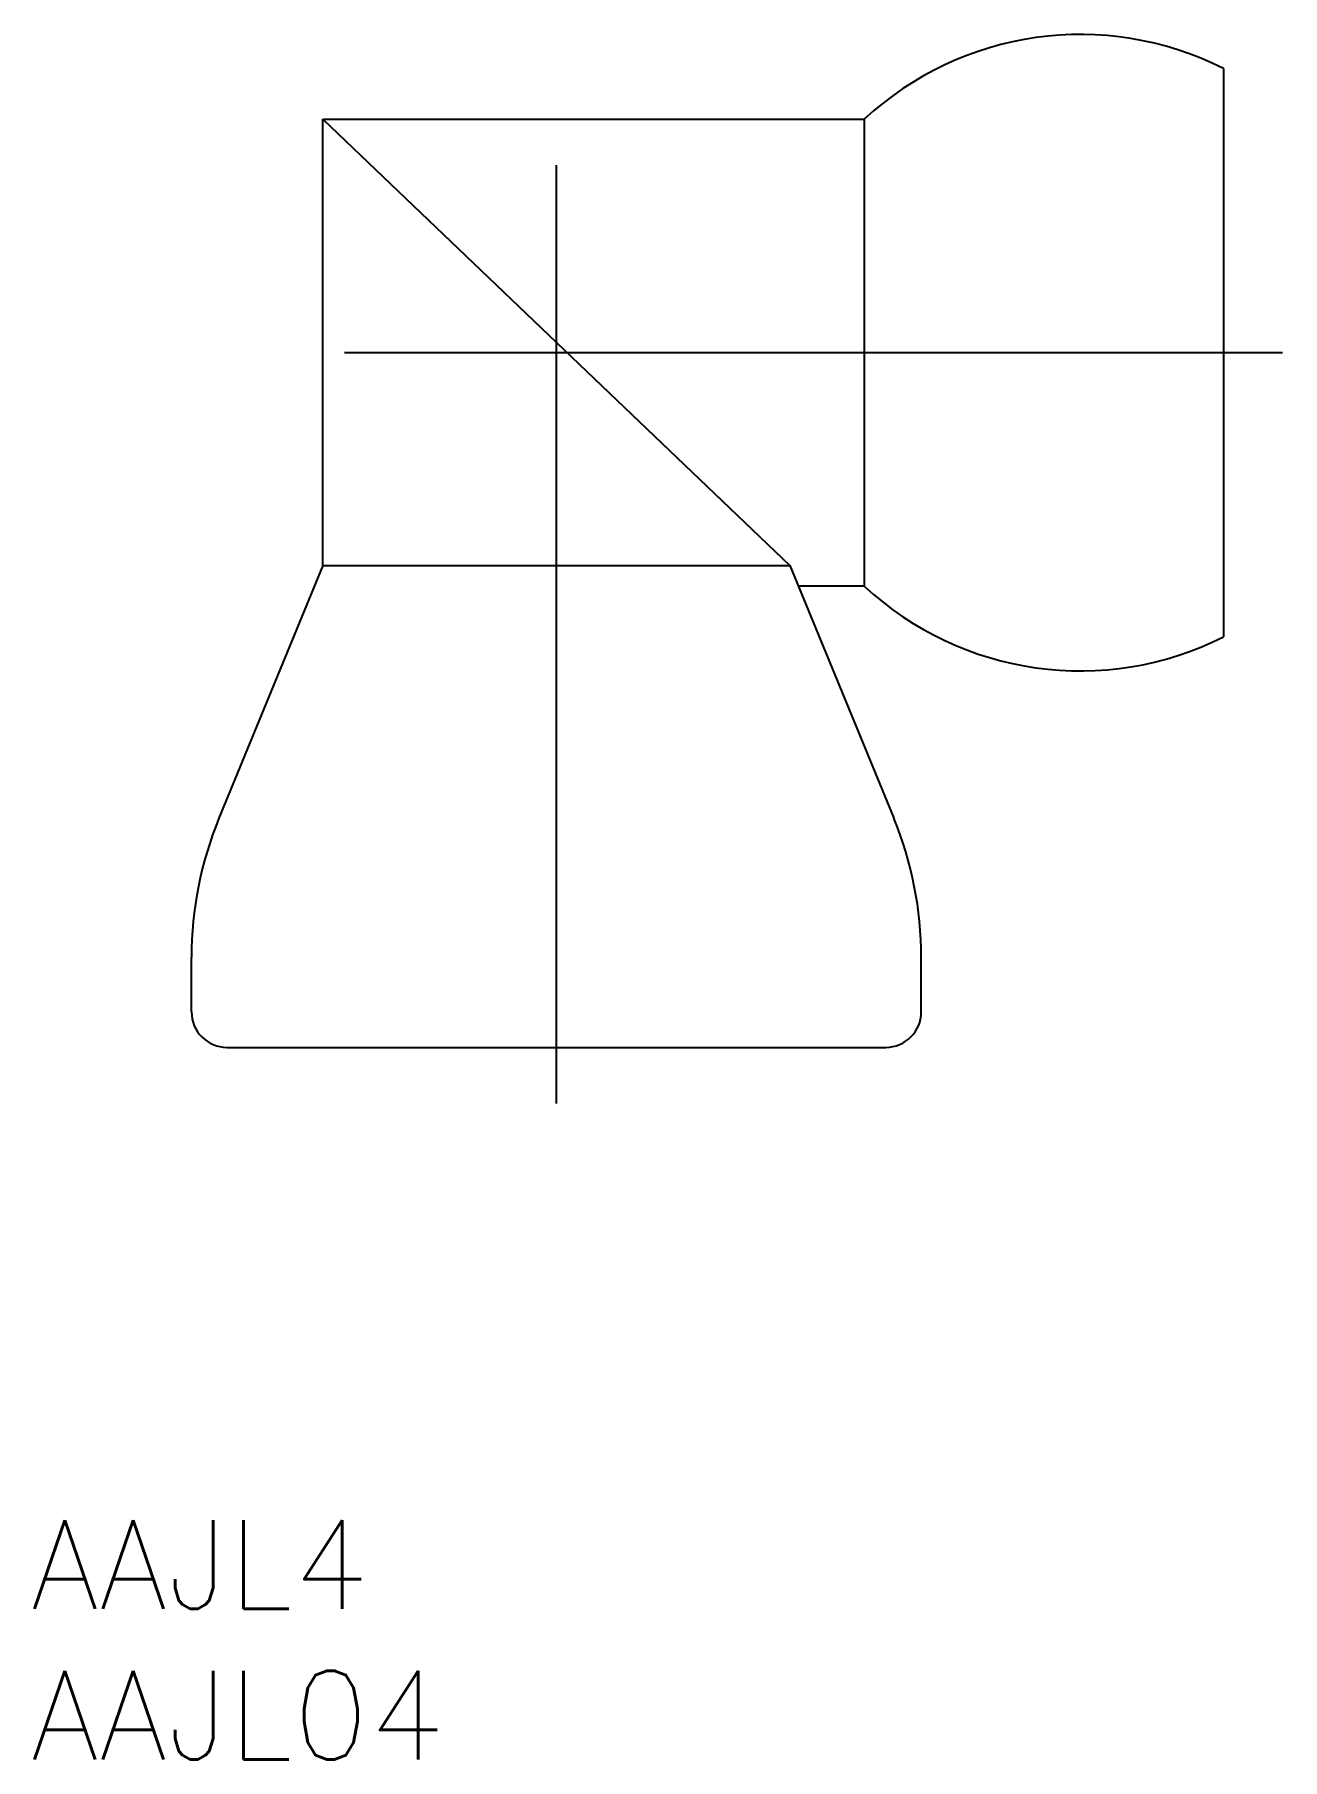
# Model space of a CAD drawing. Extents: x -9.8 to 32.5, y -55.5 to 2.9.
import ezdxf

# ---------------------------------------------------------------- set-up
doc = ezdxf.new("R2010")
doc.units = 0
doc.linetypes.add('CENTER', pattern=[50.8, 31.75, -6.35, 6.35, -6.35])
doc.layers.get('0').update_dxf_attribs({"linetype": 'CONTINUOUS'})
doc.layers.add('CENTER', color=1, linetype='CENTER')
doc.styles.get("Standard").update_dxf_attribs({"font": 'txt.shx', "height": 3, "bigfont": 'bigfont.shx'})

# ---------------------------------------------------------------- blocks, each defined once
blk = doc.blocks.new('*U4')
at = {"color": 7, "linetype": 'CONTINUOUS'}
blk.add_text('AAJL4', height=3, dxfattribs=at).set_placement((-9.893, -50.393))
blk = doc.blocks.new('*U5')
at = {"color": 7, "linetype": 'CONTINUOUS'}
blk.add_text('AAJL04', height=3, dxfattribs=at).set_placement((-9.893, -55.491))

msp = doc.modelspace()

# ---------------------------------------------------------------- linework, layer by layer
at = {"color": 7, "linetype": 'CONTINUOUS'}
for p, q in [((30.477, 1.715), (30.477, -17.515)), ((0, 0), (18.323, 0)), ((0, -15.1), (0, 0)), ((0, 0), (15.8, -15.1)), ((18.323, 0), (18.323, -15.8)), ((0, -15.1), (-3.52, -23.649)), ((0, -15.1), (15.8, -15.1)), ((15.8, -15.1), (19.32, -23.649)), ((18.323, -15.8), (16.129, -15.8)), ((-4.45, -30.2), (-4.45, -28.351)), ((20.25, -30.2), (20.25, -28.351)), ((-3.25, -31.4), (19.05, -31.4))]:
    msp.add_line(p, q, dxfattribs=at)
for centre, radius, start, end in [((25.635, -7.9), 10.765, 63.27143, 132.78905), ((25.635, -7.9), 10.765, 227.21095, 296.72857), ((7.9, -28.351), 12.35, 157.62063, 180), ((7.9, -28.351), 12.35, 0, 22.37937), ((-3.25, -30.2), 1.2, 180, 270), ((19.05, -30.2), 1.2, 270, 0)]:
    msp.add_arc(centre, radius, start, end, dxfattribs=at)
at = {"layer": 'CENTER', "color": 1, "linetype": 'CENTER'}
for p, q in [((7.9, -33.3), (7.9, 2)), ((32.477, -7.9), (-2, -7.9))]:
    msp.add_line(p, q, dxfattribs=at)

# ---------------------------------------------------------------- block references
at = {"color": 7, "linetype": 'CONTINUOUS'}
for name in ['*U4', '*U5']:
    msp.add_blockref(name, (0, 0), dxfattribs=at)

doc.saveas('drawing.dxf')
